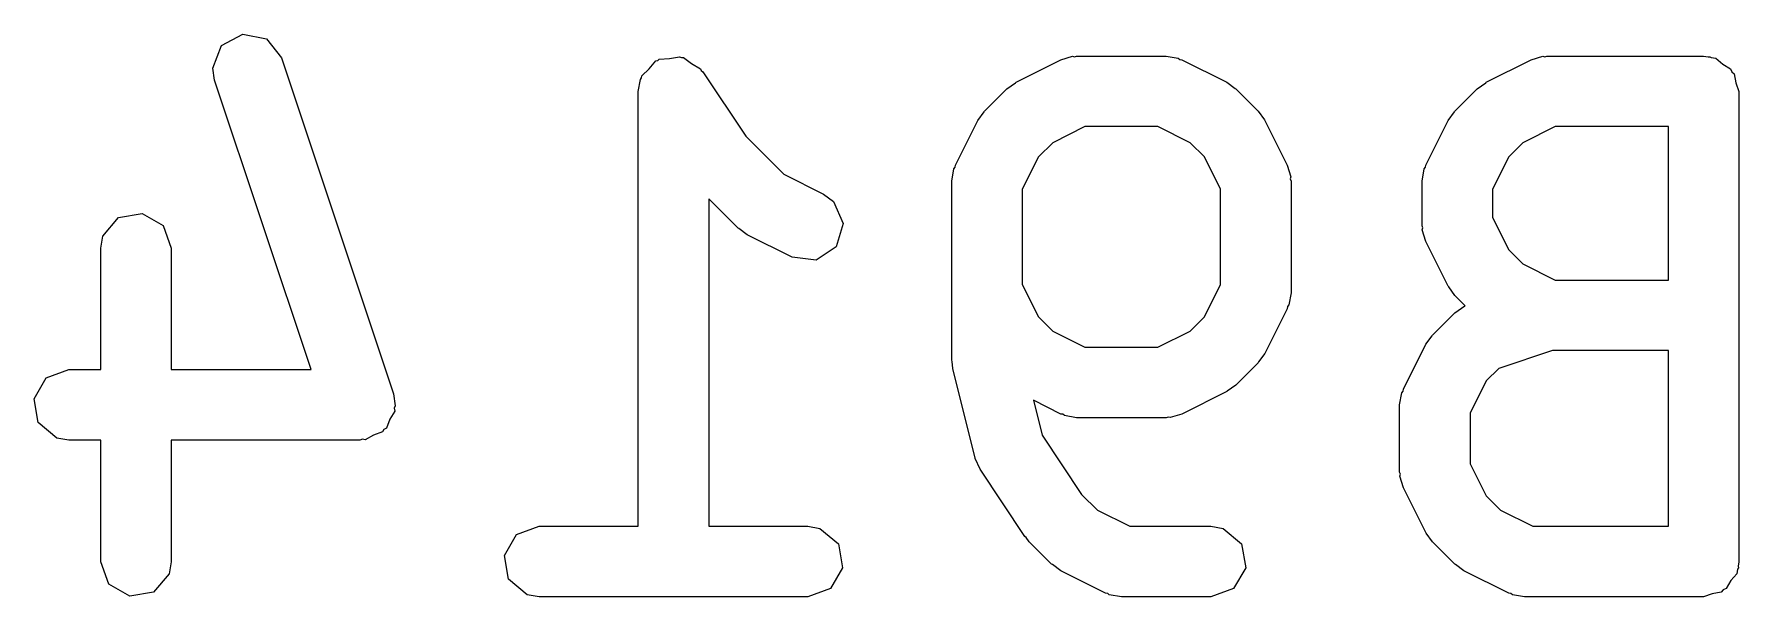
# Model space of a CAD drawing. Extents: x 0.04 to 2.09, y 0.3 to 3.78.
# Drawn here: x 0.4533 to 0.596, y 2.8321 to 2.8793 of the extents above; entities that cross this region are included whole.
import ezdxf

# ---------------------------------------------------------------- set-up
doc = ezdxf.new("R2010")
doc.units = 0
doc.header["$MEASUREMENT"] = 0
doc.layers.add('BLACK', color=7, linetype='CONTINUOUS')

msp = doc.modelspace()

# ---------------------------------------------------------------- linework, layer by layer
at = {"layer": 'BLACK', "linetype": 'CONTINUOUS'}
for p, q in [((0.469021, 2.8783), (0.470797, 2.87926)), ((0.470797, 2.87926), (0.472776, 2.87885)), ((0.472776, 2.87885), (0.474031, 2.87727)), ((0.468278, 2.87642), (0.469021, 2.8783)), ((0.474031, 2.87727), (0.483405, 2.84915)), ((0.505664, 2.87717), (0.506519, 2.87722)), ((0.506519, 2.87722), (0.507363, 2.87737)), ((0.507363, 2.87737), (0.50751, 2.87729)), ((0.50751, 2.87729), (0.50768, 2.8773)), ((0.50768, 2.8773), (0.50837, 2.87679)), ((0.539276, 2.8771), (0.540259, 2.8774)), ((0.540259, 2.8774), (0.54043, 2.87736)), ((0.54043, 2.87736), (0.540596, 2.87742)), ((0.540596, 2.87742), (0.548095, 2.87742)), ((0.548095, 2.87742), (0.549105, 2.87724)), ((0.549105, 2.87724), (0.54924, 2.87712)), ((0.578646, 2.8771), (0.579629, 2.8774)), ((0.579629, 2.8774), (0.5798, 2.87736)), ((0.5798, 2.87736), (0.579966, 2.87742)), ((0.579966, 2.87742), (0.59309, 2.87742)), ((0.59309, 2.87742), (0.593473, 2.87735)), ((0.593473, 2.87735), (0.593602, 2.87737)), ((0.593602, 2.87737), (0.593716, 2.87731)), ((0.593716, 2.87731), (0.5941, 2.87724)), ((0.5941, 2.87724), (0.594687, 2.87675)), ((0.468429, 2.8754), (0.468278, 2.87642)), ((0.504185, 2.8756), (0.504204, 2.87577)), ((0.504204, 2.87577), (0.504823, 2.87636)), ((0.504823, 2.87636), (0.505374, 2.87702)), ((0.505374, 2.87702), (0.505541, 2.87705)), ((0.505541, 2.87705), (0.505664, 2.87717)), ((0.50837, 2.87679), (0.509112, 2.87636)), ((0.509112, 2.87636), (0.50917, 2.8762)), ((0.50917, 2.8762), (0.509307, 2.8761)), ((0.509307, 2.8761), (0.512895, 2.87072)), ((0.535526, 2.87523), (0.539276, 2.8771)), ((0.54924, 2.87712), (0.549416, 2.8771)), ((0.549416, 2.8771), (0.553165, 2.87523)), ((0.574896, 2.87523), (0.578646, 2.8771)), ((0.594687, 2.87675), (0.595352, 2.87636)), ((0.595352, 2.87636), (0.595443, 2.87611)), ((0.595443, 2.87611), (0.595647, 2.87594)), ((0.595647, 2.87594), (0.59578, 2.87518)), ((0.476507, 2.85117), (0.468429, 2.8754)), ((0.503898, 2.87446), (0.504076, 2.87547)), ((0.503898, 2.83805), (0.503898, 2.87446)), ((0.504076, 2.87547), (0.504185, 2.8756)), ((0.532884, 2.8728), (0.534759, 2.87468)), ((0.534759, 2.87468), (0.535482, 2.87518)), ((0.535482, 2.87518), (0.535526, 2.87523)), ((0.553165, 2.87523), (0.553874, 2.8747)), ((0.553874, 2.8747), (0.553933, 2.87468)), ((0.553933, 2.87468), (0.555807, 2.8728)), ((0.572254, 2.8728), (0.574129, 2.87468)), ((0.574129, 2.87468), (0.574852, 2.87518)), ((0.574852, 2.87518), (0.574896, 2.87523)), ((0.59578, 2.87518), (0.596042, 2.87446)), ((0.596042, 2.87446), (0.596042, 2.83509)), ((0.530456, 2.86829), (0.532331, 2.87203)), ((0.532331, 2.87203), (0.532857, 2.87274)), ((0.532857, 2.87274), (0.532884, 2.8728)), ((0.541293, 2.87151), (0.538596, 2.87016)), ((0.547398, 2.87151), (0.541293, 2.87151)), ((0.550096, 2.87016), (0.547398, 2.87151)), ((0.555807, 2.8728), (0.556314, 2.87208)), ((0.556314, 2.87208), (0.556361, 2.87203)), ((0.556361, 2.87203), (0.558235, 2.86829)), ((0.569826, 2.86829), (0.571701, 2.87203)), ((0.571701, 2.87203), (0.572227, 2.87274)), ((0.572227, 2.87274), (0.572254, 2.8728)), ((0.580663, 2.87151), (0.577966, 2.87016)), ((0.590137, 2.87151), (0.580663, 2.87151)), ((0.590137, 2.85867), (0.590137, 2.87151)), ((0.512895, 2.87072), (0.516099, 2.86752)), ((0.538596, 2.87016), (0.537399, 2.86897)), ((0.551293, 2.86897), (0.550096, 2.87016)), ((0.577966, 2.87016), (0.576769, 2.86897)), ((0.537399, 2.86897), (0.53605, 2.86627)), ((0.552642, 2.86627), (0.551293, 2.86897)), ((0.576769, 2.86897), (0.57542, 2.86627)), ((0.516099, 2.86752), (0.519419, 2.86586)), ((0.530144, 2.86696), (0.530322, 2.86797)), ((0.530322, 2.86797), (0.530436, 2.86811)), ((0.530436, 2.86811), (0.530456, 2.86829)), ((0.558235, 2.86829), (0.558528, 2.8673)), ((0.558528, 2.8673), (0.558487, 2.86713)), ((0.569514, 2.86696), (0.569692, 2.86797)), ((0.569692, 2.86797), (0.569806, 2.86811)), ((0.569806, 2.86811), (0.569826, 2.86829)), ((0.519419, 2.86586), (0.520243, 2.86525)), ((0.530144, 2.85197), (0.530144, 2.86696)), ((0.53605, 2.86627), (0.53605, 2.85829)), ((0.552642, 2.85829), (0.552642, 2.86627)), ((0.558487, 2.86713), (0.558547, 2.86696)), ((0.558547, 2.86696), (0.558547, 2.85759)), ((0.569514, 2.86322), (0.569514, 2.86696)), ((0.57542, 2.86627), (0.57542, 2.86391)), ((0.512262, 2.863), (0.509803, 2.86546)), ((0.509803, 2.86546), (0.509803, 2.83805)), ((0.520243, 2.86525), (0.521046, 2.86339)), ((0.459081, 2.86235), (0.46038, 2.8639)), ((0.46038, 2.8639), (0.462369, 2.86425)), ((0.462369, 2.86425), (0.464118, 2.86324)), ((0.464118, 2.86324), (0.464809, 2.86134)), ((0.51232, 2.86297), (0.512262, 2.863)), ((0.513029, 2.86245), (0.51232, 2.86297)), ((0.521046, 2.86339), (0.520471, 2.86146)), ((0.569575, 2.86305), (0.569514, 2.86322)), ((0.569534, 2.86288), (0.569575, 2.86305)), ((0.57542, 2.86391), (0.576769, 2.86121)), ((0.458903, 2.86134), (0.459081, 2.86235)), ((0.516778, 2.86057), (0.513029, 2.86245)), ((0.569826, 2.86189), (0.569534, 2.86288)), ((0.571701, 2.85815), (0.569826, 2.86189)), ((0.458903, 2.85117), (0.458903, 2.86134)), ((0.464809, 2.86134), (0.464809, 2.85117)), ((0.518785, 2.86034), (0.516778, 2.86057)), ((0.520471, 2.86146), (0.518785, 2.86034)), ((0.576769, 2.86121), (0.577966, 2.86002)), ((0.577966, 2.86002), (0.580663, 2.85867)), ((0.580663, 2.85867), (0.590137, 2.85867)), ((0.53605, 2.85829), (0.537399, 2.85559)), ((0.551293, 2.85559), (0.552642, 2.85829)), ((0.558547, 2.85759), (0.558369, 2.85658)), ((0.571748, 2.8581), (0.571701, 2.85815)), ((0.572254, 2.85738), (0.571748, 2.8581)), ((0.573113, 2.85652), (0.572254, 2.85738)), ((0.558235, 2.85627), (0.556361, 2.85252)), ((0.558256, 2.85645), (0.558235, 2.85627)), ((0.558369, 2.85658), (0.558256, 2.85645)), ((0.570379, 2.85405), (0.572254, 2.85593)), ((0.572254, 2.85593), (0.573094, 2.85652)), ((0.573094, 2.85652), (0.573113, 2.85652)), ((0.537399, 2.85559), (0.538596, 2.85439)), ((0.538596, 2.85439), (0.541293, 2.85304)), ((0.547398, 2.85304), (0.550096, 2.85439)), ((0.550096, 2.85439), (0.551293, 2.85559)), ((0.541293, 2.85304), (0.547398, 2.85304)), ((0.567951, 2.84954), (0.569826, 2.85329)), ((0.569826, 2.85329), (0.570352, 2.854)), ((0.570352, 2.854), (0.570379, 2.85405)), ((0.530191, 2.85184), (0.530144, 2.85197)), ((0.530232, 2.85125), (0.530191, 2.85184)), ((0.555807, 2.85175), (0.553933, 2.84988)), ((0.555835, 2.85181), (0.555807, 2.85175)), ((0.556361, 2.85252), (0.555835, 2.85181)), ((0.580445, 2.85276), (0.575937, 2.85126)), ((0.590137, 2.85276), (0.580445, 2.85276)), ((0.590137, 2.83805), (0.590137, 2.85276)), ((0.453324, 2.84873), (0.454334, 2.85048)), ((0.454334, 2.85048), (0.456232, 2.85117)), ((0.456232, 2.85117), (0.458903, 2.85117)), ((0.464809, 2.85117), (0.476507, 2.85117)), ((0.532107, 2.84375), (0.530232, 2.85125)), ((0.574894, 2.85022), (0.573545, 2.84752)), ((0.575937, 2.85126), (0.574894, 2.85022)), ((0.453675, 2.84674), (0.453324, 2.84873)), ((0.483405, 2.84915), (0.483555, 2.84814)), ((0.553165, 2.84933), (0.549416, 2.84745)), ((0.55321, 2.84937), (0.553165, 2.84933)), ((0.553933, 2.84988), (0.55321, 2.84937)), ((0.56764, 2.84822), (0.567818, 2.84923)), ((0.567818, 2.84923), (0.567931, 2.84936)), ((0.567931, 2.84936), (0.567951, 2.84954)), ((0.483512, 2.8477), (0.483109, 2.84701)), ((0.483555, 2.84814), (0.483472, 2.84793)), ((0.483472, 2.84793), (0.483512, 2.8477)), ((0.539276, 2.84745), (0.536983, 2.8486)), ((0.536983, 2.8486), (0.537712, 2.84568)), ((0.539451, 2.84743), (0.539276, 2.84745)), ((0.539586, 2.84732), (0.539451, 2.84743)), ((0.540596, 2.84714), (0.539586, 2.84732)), ((0.549416, 2.84745), (0.548433, 2.84716)), ((0.56764, 2.84259), (0.56764, 2.84822)), ((0.573545, 2.84752), (0.573545, 2.84329)), ((0.455222, 2.84544), (0.453675, 2.84674)), ((0.482502, 2.84596), (0.481745, 2.84568)), ((0.482614, 2.84615), (0.482502, 2.84596)), ((0.482813, 2.84626), (0.482614, 2.84615)), ((0.483109, 2.84701), (0.482813, 2.84626)), ((0.548095, 2.84714), (0.540596, 2.84714)), ((0.548261, 2.8472), (0.548095, 2.84714)), ((0.548433, 2.84716), (0.548261, 2.8472)), ((0.456232, 2.84526), (0.455222, 2.84544)), ((0.458903, 2.84526), (0.456232, 2.84526)), ((0.458903, 2.83509), (0.458903, 2.84526)), ((0.480604, 2.84526), (0.464809, 2.84526)), ((0.464809, 2.84526), (0.464809, 2.83509)), ((0.480816, 2.84534), (0.480604, 2.84526)), ((0.481037, 2.8453), (0.480816, 2.84534)), ((0.481745, 2.84568), (0.481037, 2.8453)), ((0.537712, 2.84568), (0.541016, 2.84072)), ((0.532117, 2.84374), (0.532107, 2.84375)), ((0.532515, 2.84283), (0.532117, 2.84374)), ((0.573545, 2.84329), (0.574894, 2.84059)), ((0.536265, 2.83721), (0.532515, 2.84283)), ((0.5677, 2.84243), (0.56764, 2.84259)), ((0.567659, 2.84226), (0.5677, 2.84243)), ((0.567951, 2.84127), (0.567659, 2.84226)), ((0.541016, 2.84072), (0.542345, 2.8394)), ((0.569826, 2.83752), (0.567951, 2.84127)), ((0.574894, 2.84059), (0.576091, 2.8394)), ((0.542345, 2.8394), (0.545043, 2.83805)), ((0.576091, 2.8394), (0.578789, 2.83805)), ((0.492694, 2.83561), (0.493704, 2.83736)), ((0.493704, 2.83736), (0.495602, 2.83805)), ((0.495602, 2.83805), (0.503898, 2.83805)), ((0.509803, 2.83805), (0.518099, 2.83805)), ((0.518099, 2.83805), (0.519109, 2.83787)), ((0.519109, 2.83787), (0.520656, 2.83657)), ((0.545043, 2.83805), (0.551845, 2.83805)), ((0.551845, 2.83805), (0.552855, 2.83787)), ((0.552855, 2.83787), (0.554402, 2.83657)), ((0.569873, 2.83748), (0.569826, 2.83752)), ((0.570379, 2.83676), (0.569873, 2.83748)), ((0.578789, 2.83805), (0.590137, 2.83805)), ((0.520656, 2.83657), (0.521007, 2.83458)), ((0.536375, 2.83712), (0.536265, 2.83721)), ((0.536633, 2.83676), (0.536375, 2.83712)), ((0.538508, 2.83488), (0.536633, 2.83676)), ((0.554402, 2.83657), (0.554753, 2.83458)), ((0.572254, 2.83488), (0.570379, 2.83676)), ((0.459594, 2.8332), (0.458903, 2.83509)), ((0.464809, 2.83509), (0.464631, 2.83408)), ((0.493045, 2.83362), (0.492694, 2.83561)), ((0.521007, 2.83458), (0.519997, 2.83283)), ((0.538567, 2.83485), (0.538508, 2.83488)), ((0.539276, 2.83433), (0.538567, 2.83485)), ((0.554753, 2.83458), (0.553743, 2.83283)), ((0.572312, 2.83485), (0.572254, 2.83488)), ((0.573021, 2.83433), (0.572312, 2.83485)), ((0.595932, 2.83447), (0.595864, 2.83408)), ((0.595998, 2.83458), (0.595932, 2.83447)), ((0.596042, 2.83509), (0.595975, 2.83471)), ((0.595975, 2.83471), (0.595998, 2.83458)), ((0.461343, 2.83219), (0.459594, 2.8332)), ((0.464631, 2.83408), (0.463332, 2.83254)), ((0.494592, 2.83232), (0.493045, 2.83362)), ((0.543025, 2.83245), (0.539276, 2.83433)), ((0.576771, 2.83245), (0.573021, 2.83433)), ((0.595371, 2.8335), (0.594988, 2.83283)), ((0.595864, 2.83408), (0.595371, 2.8335)), ((0.463332, 2.83254), (0.461343, 2.83219)), ((0.495602, 2.83214), (0.494592, 2.83232)), ((0.518099, 2.83214), (0.495602, 2.83214)), ((0.519997, 2.83283), (0.518099, 2.83214)), ((0.543201, 2.83243), (0.543025, 2.83245)), ((0.543336, 2.83232), (0.543201, 2.83243)), ((0.544346, 2.83214), (0.543336, 2.83232)), ((0.551845, 2.83214), (0.544346, 2.83214)), ((0.553743, 2.83283), (0.551845, 2.83214)), ((0.576946, 2.83243), (0.576771, 2.83245)), ((0.577082, 2.83232), (0.576946, 2.83243)), ((0.578091, 2.83214), (0.577082, 2.83232)), ((0.59309, 2.83214), (0.578091, 2.83214)), ((0.59381, 2.8324), (0.59309, 2.83214)), ((0.594566, 2.83254), (0.59381, 2.8324)), ((0.594737, 2.83274), (0.594566, 2.83254)), ((0.594988, 2.83283), (0.594737, 2.83274))]:
    msp.add_line(p, q, dxfattribs=at)

doc.saveas('drawing.dxf')
